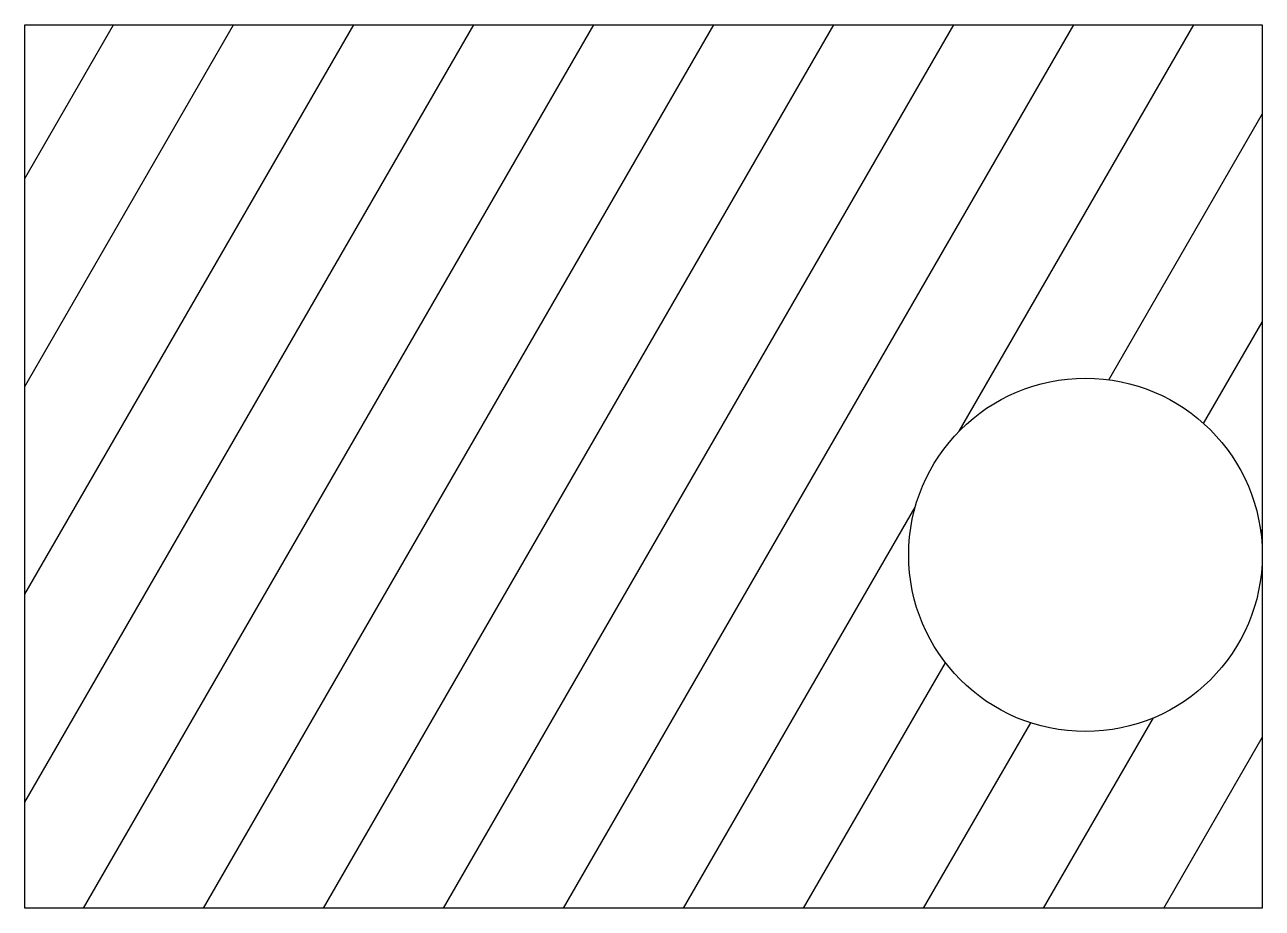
# Model space of a CAD drawing. Units: millimetres at full size, sheet at 1:100. Extents: x -12490 to 8939, y -12674 to 2633.
import ezdxf

# ---------------------------------------------------------------- set-up
doc = ezdxf.new("R2010")
doc.units = ezdxf.units.MM
doc.header["$LTSCALE"] = 100
doc.layers.add('0-0', color=7, linetype='Continuous')

msp = doc.modelspace()

# ---------------------------------------------------------------- linework, layer by layer
at = {"layer": '0-0'}
for p, q in [((-12489.8, -10833), (-4715.4, 2632.7)), ((-12489.8, -7233), (-6793.9, 2632.7)), ((-12489.8, -3633), (-8872.3, 2632.7)), ((-12489.8, -33), (-10950.8, 2632.7)), ((-11474, -12673.5), (-2637, 2632.7)), ((-9395.5, -12673.5), (-558.5, 2632.7)), ((-7317, -12673.5), (1520, 2632.7)), ((-5238.6, -12673.5), (3598.4, 2632.7)), ((-3160.1, -12673.5), (5676.9, 2632.7)), ((3688.8, -4410.8), (7755.3, 2632.7)), ((6283.4, -3516.8), (8938.8, 1082.4)), ((7924.3, -4274.7), (8938.8, -2517.6)), ((-1081.6, -12673.5), (2929.7, -5725.6)), ((8913.8, -6160.8), (8938.8, -6117.6)), ((996.8, -12673.5), (3452.8, -8419.6)), ((5153.7, -12673.5), (7057.8, -9375.6)), ((3075.3, -12673.5), (4929.6, -9461.8)), ((7232.2, -12673.5), (8938.8, -9717.6))]:
    msp.add_line(p, q, dxfattribs=at)
msp.add_lwpolyline([(-12489.8, 2632.7), (8938.8, 2632.7), (8938.8, -12673.5), (-12489.8, -12673.5)], close=True, dxfattribs=at)
msp.add_circle((5877.6, -6551), 3061.2, dxfattribs=at)

doc.saveas('drawing.dxf')
